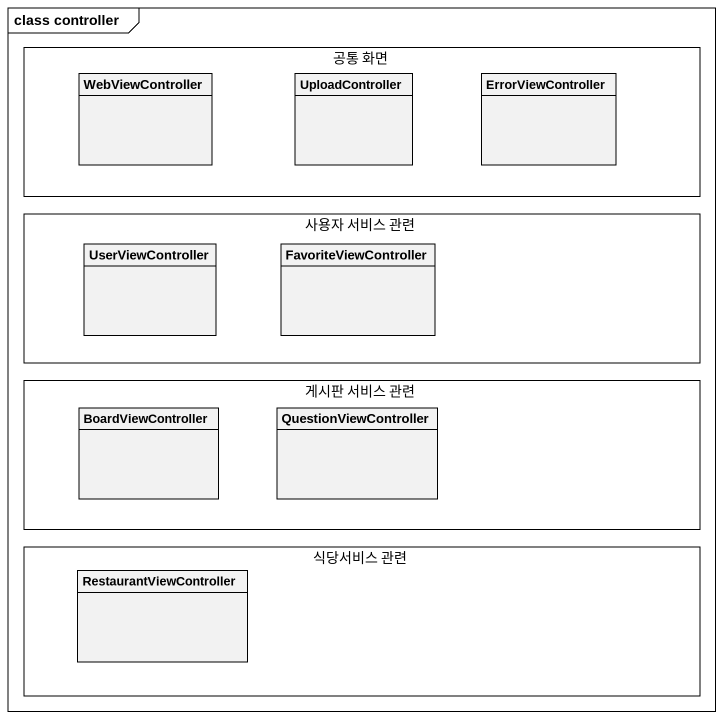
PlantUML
@startuml
mainframe class controller
hide circle
hide empty members
rectangle "공통 화면" as 공통_화면 {
  class WebViewController
  class UploadController
  class ErrorViewController
}
rectangle "사용자 서비스 관련" as 사용자_서비스_관련 {
  class UserViewController
  class FavoriteViewController
}
rectangle "게시판 서비스 관련" as 게시판_서비스_관련 {
  class BoardViewController
  class QuestionViewController
}
rectangle "식당서비스 관련" as 식당서비스_관련 {
  class RestaurantViewController
}
@enduml
